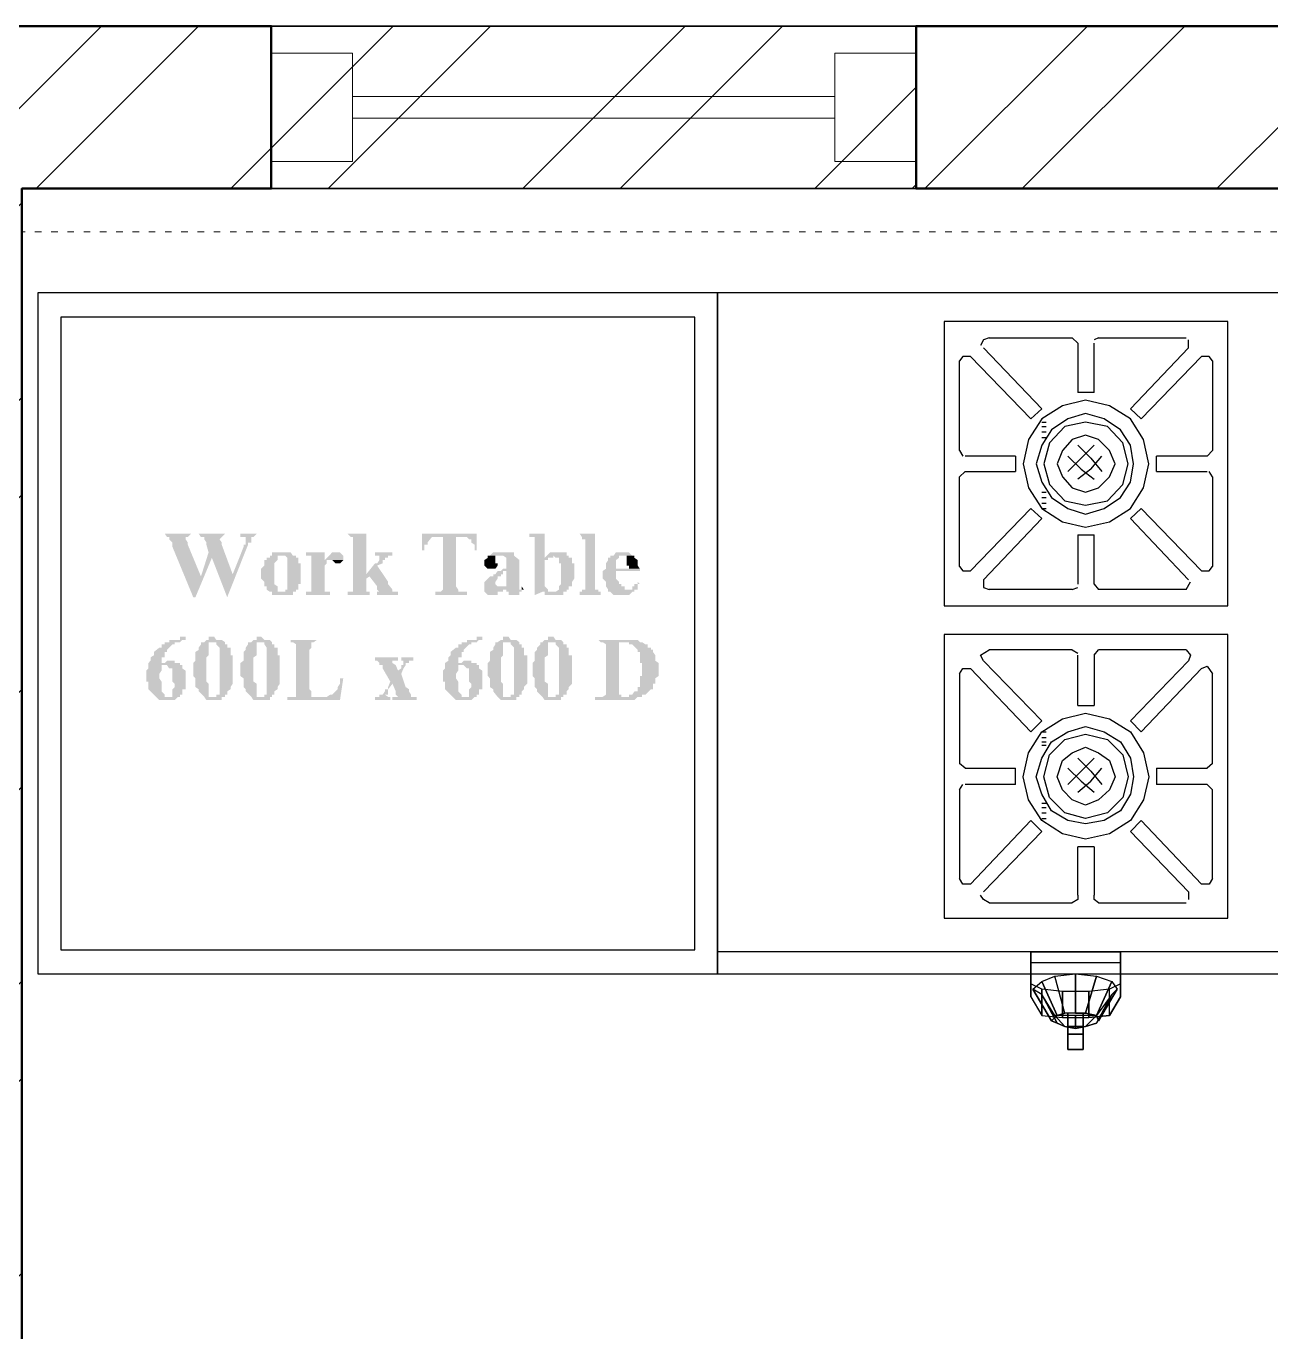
# Model space of a CAD drawing. Header units: millimetres. Extents: x 68727 to 319899, y -4876 to 265722.
# Drawn here: x 313478 to 314626, y 116035 to 117240 of the extents above; entities that cross this region are included whole.
import ezdxf

# ---------------------------------------------------------------- set-up
doc = ezdxf.new("R2010")
doc.units = ezdxf.units.MM
doc.linetypes.add('ACAD_ISO03W100', pattern=[30, 12, -18])
doc.linetypes.add('HIDDEN', pattern=[9.525, 6.35, -3.175])
doc.layers.add('glass', color=151, linetype='Continuous')
for name, color, linetype, lineweight in [('HACH', 252, 'Continuous', 13), ('LS_DR_Plan Beam', 9, 'HIDDEN', 0), ('LS_DR_Wall', 7, 'Continuous', 35), ('LS_DR_Window', 30, 'Continuous', 5)]:
    doc.layers.add(name, color=color, linetype=linetype, lineweight=lineweight)
pattern_1 = [(45, (141281.14, 34686.36), (-134.70384, 134.70384), []), (45, (141370.94, 34686.36), (-134.70384, 134.70384), [])]

# ---------------------------------------------------------------- blocks, each defined once
blk = doc.blocks.new('kitchen')
at = {"layer": 'glass', "linetype": 'Continuous', "lineweight": -3}
for points in [[(-64.083, 101.3), (-64.207, 100.965), (-64.542, 101.776), (-64.542, 101.847), (-64.595, 101.9), (-64.595, 101.935), (-64.63, 101.935), (-64.666, 101.988), (-64.242, 101.988), (-64.295, 101.935), (-64.33, 101.935), (-64.33, 101.9), (-64.295, 101.847), (-64.295, 101.811), (-64.083, 101.3)], [(-63.572, 101.335), (-63.66, 100.965), (-63.907, 101.6), (-63.96, 101.688), (-63.995, 101.811), (-63.995, 101.847), (-64.031, 101.9), (-64.031, 101.935), (-64.083, 101.935), (-64.119, 101.988), (-63.695, 101.988), (-63.784, 101.9), (-63.748, 101.847), (-63.748, 101.811), (-63.572, 101.335)], [(-63.184, 101.988), (-63.237, 101.935), (-63.272, 101.935), (-63.272, 101.847), (-63.325, 101.847), (-63.325, 101.811), (-63.66, 100.965), (-63.572, 101.335), (-63.396, 101.776), (-63.396, 101.811), (-63.36, 101.811), (-63.36, 101.935), (-63.448, 101.935), (-63.448, 101.988), (-63.184, 101.988)], [(-61.367, 101), (-61.72, 101), (-61.72, 101.053), (-61.632, 101.053), (-61.632, 101.935), (-61.667, 101.935), (-61.72, 101.988), (-61.42, 101.988), (-61.42, 101.335), (-61.367, 101.3), (-61.42, 101.265), (-61.42, 101.053), (-61.367, 101.053), (-61.367, 101)], [(-59.638, 101.988), (-59.885, 101.935), (-60.362, 101.935), (-60.432, 101.847), (-60.432, 101.811), (-60.485, 101.811), (-60.485, 101.723), (-60.52, 101.723), (-60.52, 101.988), (-59.638, 101.988)], [(-59.797, 101), (-60.309, 101), (-60.309, 101.053), (-60.221, 101.053), (-60.185, 101.088), (-60.185, 101.935), (-59.974, 101.935), (-59.974, 101.141), (-59.938, 101.088), (-59.938, 101.053), (-59.797, 101.053), (-59.797, 101)], [(-59.638, 101.723), (-59.674, 101.723), (-59.674, 101.811), (-59.727, 101.847), (-59.727, 101.9), (-59.762, 101.9), (-59.797, 101.935), (-59.885, 101.935), (-59.638, 101.988), (-59.638, 101.723)], [(-58.492, 101.053), (-58.58, 101.053), (-58.704, 101), (-58.704, 101.935), (-58.792, 101.935), (-58.792, 101.988), (-58.545, 101.988), (-58.545, 101.6), (-58.492, 101.6), (-58.492, 101.564), (-58.545, 101.564), (-58.545, 101.141), (-58.492, 101.088), (-58.492, 101.053)], [(-57.645, 101), (-57.98, 101), (-57.98, 101.053), (-57.945, 101.053), (-57.945, 101.088), (-57.892, 101.088), (-57.892, 101.9), (-57.945, 101.9), (-57.945, 101.935), (-57.98, 101.988), (-57.733, 101.988), (-57.733, 101.088), (-57.681, 101.088), (-57.681, 101.053), (-57.645, 101.053), (-57.645, 101)], [(-63.907, 101.6), (-64.172, 100.965), (-64.207, 100.965), (-64.083, 101.3), (-63.96, 101.688), (-63.907, 101.6)], [(-62.849, 101.053), (-62.972, 101.053), (-63.025, 101.088), (-63.025, 101.141), (-63.06, 101.141), (-63.06, 101.212), (-63.113, 101.265), (-63.113, 101.423), (-63.06, 101.476), (-63.06, 101.564), (-63.025, 101.564), (-63.025, 101.6), (-62.972, 101.6), (-62.972, 101.635), (-62.849, 101.635), (-62.849, 101.564), (-62.902, 101.511), (-62.902, 101.176), (-62.849, 101.141), (-62.849, 101.053)], [(-62.478, 101.176), (-62.514, 101.176), (-62.514, 101.088), (-62.549, 101.088), (-62.549, 101.053), (-62.602, 101.053), (-62.602, 101), (-62.937, 101), (-62.937, 101.053), (-62.725, 101.053), (-62.725, 101.088), (-62.69, 101.088), (-62.69, 101.6), (-62.725, 101.635), (-62.937, 101.635), (-62.937, 101.688), (-62.637, 101.688), (-62.602, 101.635), (-62.549, 101.635), (-62.549, 101.6), (-62.514, 101.6), (-62.514, 101.511), (-62.478, 101.511), (-62.478, 101.176)], [(-62.002, 101), (-62.39, 101), (-62.39, 101.053), (-62.302, 101.053), (-62.302, 101.635), (-62.39, 101.635), (-62.39, 101.688), (-62.09, 101.688), (-62.09, 101.511), (-62.055, 101.511), (-62.09, 101.476), (-62.09, 101.053), (-62.002, 101.053), (-62.002, 101)], [(-61.79, 101.564), (-62.055, 101.564), (-62.055, 101.511), (-62.09, 101.511), (-62.09, 101.564), (-61.967, 101.688), (-61.843, 101.688), (-61.79, 101.635), (-61.79, 101.564)], [(-60.908, 101), (-61.244, 101), (-61.244, 101.053), (-61.208, 101.053), (-61.244, 101.088), (-61.244, 101.141), (-61.367, 101.3), (-61.42, 101.335), (-61.279, 101.511), (-61.244, 101.511), (-61.208, 101.564), (-61.208, 101.635), (-61.279, 101.635), (-61.279, 101.688), (-60.997, 101.688), (-60.997, 101.635), (-61.067, 101.635), (-61.067, 101.6), (-61.12, 101.6), (-61.12, 101.564), (-61.155, 101.564), (-61.155, 101.511), (-61.244, 101.476), (-61.067, 101.212), (-61.067, 101.176), (-60.997, 101.088), (-60.997, 101.053), (-60.908, 101.053), (-60.908, 101)], [(-59.303, 101.476), (-59.339, 101.423), (-59.462, 101.423), (-59.515, 101.476), (-59.515, 101.564), (-59.462, 101.6), (-59.462, 101.635), (-59.339, 101.635), (-59.339, 101.511), (-59.303, 101.511), (-59.303, 101.476)], [(-58.951, 101.141), (-59.162, 101.141), (-59.162, 101.388), (-59.25, 101.388), (-59.215, 101.423), (-59.162, 101.423), (-59.162, 101.6), (-59.215, 101.635), (-59.427, 101.635), (-59.374, 101.688), (-59.039, 101.688), (-59.039, 101.635), (-58.951, 101.564), (-58.951, 101.141)], [(-58.192, 101.635), (-58.404, 101.635), (-58.404, 101.6), (-58.545, 101.6), (-58.457, 101.688), (-58.192, 101.688), (-58.192, 101.635)], [(-58.069, 101.265), (-58.104, 101.212), (-58.104, 101.141), (-58.157, 101.141), (-58.157, 101.088), (-58.192, 101.088), (-58.192, 101.053), (-58.368, 101.053), (-58.316, 101.088), (-58.316, 101.141), (-58.28, 101.176), (-58.28, 101.511), (-58.316, 101.511), (-58.316, 101.6), (-58.368, 101.6), (-58.404, 101.635), (-58.157, 101.635), (-58.157, 101.6), (-58.104, 101.6), (-58.104, 101.511), (-58.069, 101.511), (-58.069, 101.265)], [(-57.01, 101.388), (-57.398, 101.388), (-57.398, 101.265), (-57.345, 101.212), (-57.345, 101.176), (-57.31, 101.176), (-57.31, 101.141), (-57.257, 101.141), (-57.257, 101.088), (-57.522, 101.088), (-57.557, 101.141), (-57.557, 101.212), (-57.61, 101.265), (-57.61, 101.388), (-57.557, 101.423), (-57.557, 101.511), (-57.522, 101.564), (-57.522, 101.6), (-57.486, 101.6), (-57.486, 101.635), (-57.434, 101.635), (-57.398, 101.688), (-57.187, 101.688), (-57.134, 101.635), (-57.345, 101.635), (-57.345, 101.6), (-57.398, 101.564), (-57.398, 101.423), (-57.01, 101.423), (-57.01, 101.388)], [(-57.01, 101.423), (-57.187, 101.423), (-57.187, 101.476), (-57.222, 101.476), (-57.222, 101.635), (-57.098, 101.635), (-57.098, 101.6), (-57.046, 101.564), (-57.046, 101.476), (-57.01, 101.423)], [(-61.79, 101.564), (-61.843, 101.511), (-61.914, 101.511), (-61.967, 101.564), (-61.79, 101.564)], [(-58.915, 101.053), (-58.951, 101.053), (-58.951, 101), (-59.127, 101), (-59.127, 101.053), (-59.162, 101.053), (-59.162, 101.088), (-59.515, 101.088), (-59.515, 101.212), (-59.427, 101.3), (-59.374, 101.3), (-59.374, 101.335), (-59.339, 101.335), (-59.303, 101.388), (-59.215, 101.388), (-59.215, 101.335), (-59.25, 101.335), (-59.25, 101.3), (-59.303, 101.3), (-59.303, 101.265), (-59.339, 101.212), (-59.339, 101.176), (-59.303, 101.141), (-58.951, 101.141), (-58.951, 101.088), (-58.915, 101.088), (-58.915, 101.053)], [(-57.01, 101.176), (-57.046, 101.176), (-57.046, 101.088), (-57.098, 101.088), (-57.098, 101.053), (-57.134, 101.053), (-57.187, 101), (-57.434, 101), (-57.486, 101.053), (-57.522, 101.053), (-57.522, 101.088), (-57.134, 101.088), (-57.134, 101.141), (-57.098, 101.141), (-57.098, 101.176), (-57.046, 101.176), (-57.046, 101.212), (-57.01, 101.176)], [(-59.215, 101.053), (-59.303, 101.053), (-59.303, 101), (-59.462, 101), (-59.515, 101.053), (-59.515, 101.088), (-59.215, 101.088), (-59.215, 101.053)], [(-58.88, 101.088), (-58.915, 101.088), (-58.915, 101.141), (-58.88, 101.088)], [(-58.245, 101), (-58.545, 101), (-58.545, 101.053), (-58.245, 101.053), (-58.245, 101)], [(-64.33, 100.277), (-64.383, 100.277), (-64.419, 100.241), (-64.507, 100.241), (-64.507, 100.206), (-64.542, 100.206), (-64.63, 100.118), (-64.63, 100.083), (-64.666, 100.083), (-64.666, 99.995), (-64.718, 99.995), (-64.718, 99.906), (-64.419, 99.871), (-64.718, 99.871), (-64.718, 99.783), (-64.754, 99.73), (-64.754, 99.659), (-64.718, 99.606), (-64.718, 99.448), (-64.666, 99.395), (-64.666, 99.36), (-64.454, 99.36), (-64.507, 99.307), (-64.754, 99.307), (-64.93, 99.483), (-64.93, 99.606), (-64.965, 99.606), (-64.965, 99.783), (-64.93, 99.818), (-64.93, 99.906), (-64.895, 99.942), (-64.895, 99.995), (-64.842, 100.03), (-64.842, 100.083), (-64.754, 100.153), (-64.718, 100.153), (-64.718, 100.206), (-64.666, 100.206), (-64.666, 100.241), (-64.595, 100.241), (-64.595, 100.277), (-64.419, 100.277), (-64.419, 100.33), (-64.33, 100.33), (-64.33, 100.277)], [(-63.748, 100.277), (-63.872, 100.241), (-63.96, 100.241), (-63.96, 100.03), (-63.995, 99.995), (-63.995, 99.606), (-63.96, 99.571), (-63.96, 99.36), (-64.031, 99.36), (-64.119, 99.448), (-64.119, 99.483), (-64.172, 99.518), (-64.172, 99.659), (-64.207, 99.695), (-64.207, 99.906), (-64.172, 99.942), (-64.172, 100.083), (-64.119, 100.118), (-64.119, 100.153), (-64.083, 100.206), (-64.083, 100.241), (-64.031, 100.241), (-63.995, 100.277), (-63.96, 100.277), (-63.96, 100.33), (-63.872, 100.33), (-63.836, 100.277), (-63.748, 100.277)], [(-63.572, 99.571), (-63.607, 99.518), (-63.607, 99.483), (-63.66, 99.448), (-63.66, 99.395), (-63.695, 99.395), (-63.695, 99.36), (-63.748, 99.36), (-63.748, 99.307), (-63.995, 99.307), (-64.031, 99.36), (-63.836, 99.36), (-63.836, 99.395), (-63.784, 99.395), (-63.784, 100.153), (-63.836, 100.206), (-63.836, 100.241), (-63.872, 100.241), (-63.748, 100.277), (-63.695, 100.241), (-63.695, 100.206), (-63.66, 100.206), (-63.66, 100.153), (-63.607, 100.153), (-63.607, 100.03), (-63.572, 100.03), (-63.572, 99.571)], [(-62.972, 100.277), (-63.113, 100.241), (-63.184, 100.241), (-63.184, 100.03), (-63.237, 99.995), (-63.237, 99.606), (-63.184, 99.571), (-63.184, 99.36), (-63.272, 99.36), (-63.36, 99.448), (-63.36, 99.483), (-63.396, 99.518), (-63.396, 99.659), (-63.448, 99.695), (-63.448, 99.906), (-63.396, 99.942), (-63.396, 100.083), (-63.36, 100.118), (-63.36, 100.153), (-63.325, 100.206), (-63.325, 100.241), (-63.272, 100.241), (-63.237, 100.277), (-63.184, 100.277), (-63.184, 100.33), (-63.113, 100.33), (-63.06, 100.277), (-62.972, 100.277)], [(-62.813, 99.571), (-62.849, 99.518), (-62.849, 99.483), (-62.902, 99.448), (-62.902, 99.395), (-62.937, 99.395), (-62.937, 99.36), (-62.972, 99.36), (-62.972, 99.307), (-63.237, 99.307), (-63.272, 99.36), (-63.06, 99.36), (-63.06, 99.395), (-63.025, 99.395), (-63.025, 100.153), (-63.06, 100.206), (-63.06, 100.241), (-63.113, 100.241), (-62.972, 100.277), (-62.937, 100.241), (-62.937, 100.206), (-62.902, 100.206), (-62.902, 100.153), (-62.849, 100.153), (-62.849, 100.03), (-62.813, 100.03), (-62.813, 99.571)], [(-62.214, 100.277), (-62.267, 100.241), (-62.302, 100.241), (-62.302, 100.153), (-62.337, 100.118), (-62.337, 99.483), (-62.302, 99.448), (-62.302, 99.36), (-62.549, 99.36), (-62.549, 100.206), (-62.602, 100.241), (-62.637, 100.241), (-62.637, 100.277), (-62.214, 100.277)], [(-59.55, 100.277), (-59.603, 100.277), (-59.638, 100.241), (-59.727, 100.241), (-59.727, 100.206), (-59.762, 100.206), (-59.85, 100.118), (-59.85, 100.083), (-59.885, 100.083), (-59.885, 99.995), (-59.938, 99.995), (-59.938, 99.906), (-59.638, 99.871), (-59.938, 99.871), (-59.938, 99.783), (-59.974, 99.73), (-59.974, 99.659), (-59.938, 99.606), (-59.938, 99.448), (-59.885, 99.395), (-59.885, 99.36), (-59.674, 99.36), (-59.727, 99.307), (-59.974, 99.307), (-60.15, 99.483), (-60.15, 99.606), (-60.185, 99.606), (-60.185, 99.783), (-60.15, 99.818), (-60.15, 99.906), (-60.097, 99.942), (-60.097, 99.995), (-60.062, 100.03), (-60.062, 100.083), (-59.974, 100.153), (-59.938, 100.153), (-59.938, 100.206), (-59.885, 100.206), (-59.885, 100.241), (-59.797, 100.241), (-59.797, 100.277), (-59.638, 100.277), (-59.638, 100.33), (-59.55, 100.33), (-59.55, 100.277)], [(-59.003, 100.277), (-59.127, 100.241), (-59.215, 100.241), (-59.215, 100.03), (-59.25, 99.995), (-59.25, 99.606), (-59.215, 99.571), (-59.215, 99.36), (-59.303, 99.36), (-59.374, 99.448), (-59.374, 99.483), (-59.427, 99.518), (-59.427, 99.659), (-59.462, 99.695), (-59.462, 99.906), (-59.427, 99.942), (-59.427, 100.083), (-59.374, 100.118), (-59.374, 100.153), (-59.339, 100.206), (-59.339, 100.241), (-59.303, 100.241), (-59.25, 100.277), (-59.215, 100.277), (-59.215, 100.33), (-59.127, 100.33), (-59.092, 100.277), (-59.003, 100.277)], [(-58.827, 99.571), (-58.88, 99.518), (-58.88, 99.483), (-58.915, 99.448), (-58.915, 99.395), (-58.951, 99.395), (-58.951, 99.36), (-59.003, 99.36), (-59.003, 99.307), (-59.25, 99.307), (-59.303, 99.36), (-59.092, 99.36), (-59.092, 99.395), (-59.039, 99.395), (-59.039, 100.153), (-59.092, 100.206), (-59.092, 100.241), (-59.127, 100.241), (-59.003, 100.277), (-58.951, 100.241), (-58.951, 100.206), (-58.915, 100.206), (-58.915, 100.153), (-58.88, 100.153), (-58.88, 100.03), (-58.827, 100.03), (-58.827, 99.571)], [(-58.28, 100.277), (-58.404, 100.241), (-58.492, 100.241), (-58.492, 100.03), (-58.545, 99.995), (-58.545, 99.606), (-58.492, 99.571), (-58.492, 99.36), (-58.58, 99.36), (-58.668, 99.448), (-58.668, 99.483), (-58.704, 99.518), (-58.704, 99.659), (-58.739, 99.695), (-58.739, 99.906), (-58.704, 99.942), (-58.704, 100.083), (-58.668, 100.118), (-58.668, 100.153), (-58.615, 100.206), (-58.615, 100.241), (-58.58, 100.241), (-58.545, 100.277), (-58.492, 100.277), (-58.492, 100.33), (-58.404, 100.33), (-58.368, 100.277), (-58.28, 100.277)], [(-58.104, 99.571), (-58.157, 99.518), (-58.157, 99.483), (-58.192, 99.448), (-58.192, 99.395), (-58.245, 99.395), (-58.245, 99.36), (-58.28, 99.36), (-58.28, 99.307), (-58.545, 99.307), (-58.58, 99.36), (-58.368, 99.36), (-58.368, 99.395), (-58.316, 99.395), (-58.316, 100.153), (-58.368, 100.206), (-58.368, 100.241), (-58.404, 100.241), (-58.28, 100.277), (-58.245, 100.241), (-58.245, 100.206), (-58.192, 100.206), (-58.192, 100.153), (-58.157, 100.153), (-58.157, 100.03), (-58.104, 100.03), (-58.104, 99.571)], [(-57.046, 99.36), (-57.098, 99.307), (-57.733, 99.307), (-57.733, 99.36), (-57.61, 99.36), (-57.557, 99.395), (-57.557, 100.206), (-57.61, 100.241), (-57.345, 100.241), (-57.345, 99.395), (-57.31, 99.395), (-57.31, 99.36), (-57.046, 99.36)], [(-56.71, 99.695), (-56.763, 99.659), (-56.763, 99.571), (-56.799, 99.571), (-56.799, 99.483), (-56.834, 99.483), (-56.922, 99.395), (-56.975, 99.395), (-56.975, 99.36), (-57.187, 99.36), (-57.187, 99.395), (-57.134, 99.395), (-57.098, 99.448), (-57.046, 99.448), (-57.046, 99.518), (-57.01, 99.518), (-57.01, 99.695), (-56.975, 99.695), (-56.975, 99.906), (-57.01, 99.906), (-57.01, 100.083), (-57.046, 100.083), (-57.046, 100.118), (-57.134, 100.206), (-57.187, 100.206), (-57.187, 100.241), (-57.645, 100.241), (-57.681, 100.277), (-57.046, 100.277), (-57.01, 100.241), (-56.975, 100.241), (-56.922, 100.206), (-56.887, 100.206), (-56.887, 100.153), (-56.834, 100.153), (-56.834, 100.118), (-56.799, 100.118), (-56.799, 100.083), (-56.763, 100.03), (-56.763, 99.942), (-56.71, 99.906), (-56.71, 99.695)], [(-64.419, 99.871), (-64.718, 99.906), (-64.666, 99.906), (-64.63, 99.942), (-64.507, 99.942), (-64.507, 99.906), (-64.419, 99.906), (-64.419, 99.871)], [(-60.609, 99.307), (-60.997, 99.307), (-60.997, 99.36), (-60.908, 99.36), (-60.944, 99.395), (-60.944, 99.448), (-60.997, 99.571), (-61.032, 99.606), (-61.155, 99.818), (-61.155, 99.871), (-61.208, 99.871), (-61.208, 99.906), (-61.244, 99.942), (-61.279, 99.942), (-61.279, 99.995), (-60.908, 99.995), (-60.908, 99.942), (-60.997, 99.942), (-60.997, 99.906), (-60.944, 99.871), (-60.908, 99.783), (-60.856, 99.73), (-60.785, 99.518), (-60.732, 99.483), (-60.732, 99.448), (-60.697, 99.395), (-60.697, 99.36), (-60.609, 99.36), (-60.609, 99.307)], [(-60.661, 99.942), (-60.732, 99.942), (-60.732, 99.906), (-60.785, 99.906), (-60.785, 99.871), (-60.82, 99.818), (-60.856, 99.73), (-60.908, 99.783), (-60.856, 99.818), (-60.856, 99.871), (-60.82, 99.871), (-60.82, 99.942), (-60.856, 99.942), (-60.856, 99.995), (-60.661, 99.995), (-60.661, 99.942)], [(-59.638, 99.871), (-59.938, 99.906), (-59.885, 99.906), (-59.85, 99.942), (-59.727, 99.942), (-59.727, 99.906), (-59.638, 99.906), (-59.638, 99.871)], [(-64.33, 99.483), (-64.383, 99.483), (-64.383, 99.395), (-64.419, 99.395), (-64.419, 99.36), (-64.542, 99.36), (-64.542, 99.483), (-64.507, 99.518), (-64.507, 99.571), (-64.542, 99.606), (-64.542, 99.818), (-64.595, 99.818), (-64.63, 99.871), (-64.383, 99.871), (-64.383, 99.818), (-64.33, 99.783), (-64.33, 99.483)], [(-59.55, 99.483), (-59.603, 99.483), (-59.603, 99.395), (-59.638, 99.395), (-59.638, 99.36), (-59.762, 99.36), (-59.762, 99.483), (-59.727, 99.518), (-59.727, 99.571), (-59.762, 99.606), (-59.762, 99.818), (-59.797, 99.818), (-59.85, 99.871), (-59.603, 99.871), (-59.603, 99.818), (-59.55, 99.783), (-59.55, 99.483)], [(-61.79, 99.659), (-61.843, 99.307), (-62.69, 99.307), (-62.69, 99.36), (-62.055, 99.36), (-62.002, 99.395), (-61.967, 99.395), (-61.879, 99.483), (-61.879, 99.518), (-61.843, 99.571), (-61.843, 99.659), (-61.79, 99.659)], [(-60.997, 99.571), (-61.067, 99.483), (-61.067, 99.395), (-61.12, 99.395), (-61.067, 99.36), (-61.032, 99.36), (-61.032, 99.307), (-61.279, 99.307), (-61.279, 99.36), (-61.208, 99.36), (-61.208, 99.395), (-61.155, 99.395), (-61.12, 99.448), (-61.12, 99.483), (-61.067, 99.483), (-61.067, 99.518), (-61.032, 99.606), (-60.997, 99.571)]]:
    blk.add_hatch(color=256, dxfattribs=at).paths.add_polyline_path(points)
at = {"layer": 'glass', "lineweight": -3}
for p, q in [((-55.758, 105.868), (-66.712, 105.868)), ((-66.712, 105.868), (-66.712, 94.897)), ((-22.897, 105.868), (-55.758, 105.868)), ((-55.758, 105.868), (-55.758, 94.897)), ((-55.758, 94.897), (-55.758, 105.868)), ((-55.758, 94.897), (-55.758, 105.868)), ((-56.128, 105.48), (-66.341, 105.48)), ((-66.341, 105.48), (-66.341, 95.285)), ((-56.128, 95.285), (-56.128, 105.48)), ((-47.538, 105.41), (-52.107, 105.41)), ((-52.107, 105.41), (-52.107, 100.824)), ((-47.538, 100.824), (-47.538, 105.41)), ((-51.472, 105.11), (-51.525, 105.022)), ((-51.383, 105.145), (-51.472, 105.11)), ((-51.383, 105.145), (-50.043, 105.145)), ((-49.955, 105.057), (-50.043, 105.145)), ((-49.955, 105.057), (-49.955, 104.263)), ((-49.62, 105.145), (-49.69, 105.11)), ((-49.69, 104.263), (-49.69, 105.057)), ((-49.62, 105.145), (-48.208, 105.145)), ((-48.173, 104.986), (-48.173, 105.11)), ((-51.807, 104.845), (-51.86, 104.775)), ((-51.683, 104.845), (-51.807, 104.845)), ((-51.683, 104.845), (-50.713, 103.84)), ((-50.537, 103.999), (-51.472, 104.986)), ((-48.173, 104.986), (-49.108, 103.999)), ((-48.932, 103.84), (-47.961, 104.845)), ((-47.838, 104.845), (-47.961, 104.845)), ((-47.785, 104.775), (-47.838, 104.845)), ((-51.86, 103.328), (-51.86, 104.775)), ((-47.785, 104.775), (-47.785, 103.328)), ((-49.69, 104.263), (-49.955, 104.263)), ((-50.537, 103.999), (-50.713, 103.84)), ((-50.202, 104.051), (-50.537, 103.84)), ((-49.831, 104.14), (-50.202, 104.051)), ((-49.443, 104.051), (-49.831, 104.14)), ((-49.108, 103.84), (-49.443, 104.051)), ((-48.932, 103.84), (-49.108, 103.999)), ((-50.537, 103.84), (-50.748, 103.505)), ((-50.537, 103.787), (-50.466, 103.787)), ((-50.113, 103.84), (-50.378, 103.663)), ((-49.831, 103.787), (-50.166, 103.716)), ((-49.831, 103.928), (-50.113, 103.84)), ((-49.531, 103.84), (-49.831, 103.928)), ((-49.478, 103.716), (-49.831, 103.787)), ((-49.267, 103.663), (-49.531, 103.84)), ((-48.896, 103.505), (-49.108, 103.84)), ((-50.537, 103.716), (-50.466, 103.716)), ((-50.378, 103.663), (-50.537, 103.416)), ((-50.537, 103.628), (-50.466, 103.628)), ((-50.537, 103.54), (-50.466, 103.54)), ((-50.166, 103.716), (-50.413, 103.452)), ((-49.831, 103.575), (-50.043, 103.505)), ((-49.62, 103.505), (-49.831, 103.575)), ((-49.231, 103.452), (-49.478, 103.716)), ((-49.108, 103.416), (-49.267, 103.663)), ((-51.86, 103.328), (-51.807, 103.24)), ((-50.748, 103.505), (-50.837, 103.117)), ((-50.537, 103.416), (-50.625, 103.117)), ((-50.413, 103.452), (-50.501, 103.117)), ((-50.202, 103.328), (-50.29, 103.117)), ((-50.043, 103.505), (-50.202, 103.328)), ((-49.955, 103.416), (-49.743, 103.205)), ((-49.902, 103.205), (-49.69, 103.416)), ((-49.443, 103.328), (-49.62, 103.505)), ((-49.355, 103.117), (-49.443, 103.328)), ((-49.143, 103.117), (-49.231, 103.452)), ((-49.055, 103.117), (-49.108, 103.416)), ((-48.808, 103.117), (-48.896, 103.505)), ((-47.873, 103.24), (-47.785, 103.328)), ((-50.96, 103.24), (-51.771, 103.24)), ((-50.96, 103.24), (-50.96, 102.993)), ((-50.837, 103.117), (-50.748, 102.729)), ((-50.625, 103.117), (-50.537, 102.817)), ((-50.501, 103.117), (-50.413, 102.781)), ((-50.29, 103.117), (-50.202, 102.905)), ((-49.902, 103.028), (-50.113, 103.24)), ((-49.902, 103.205), (-50.113, 102.993)), ((-49.743, 103.028), (-49.567, 103.24)), ((-49.743, 103.205), (-49.567, 102.993)), ((-49.443, 102.905), (-49.355, 103.117)), ((-49.355, 103.117), (-49.355, 103.117)), ((-49.231, 102.781), (-49.143, 103.117)), ((-49.143, 103.117), (-49.143, 103.117)), ((-49.108, 102.817), (-49.055, 103.117)), ((-49.055, 103.117), (-49.055, 103.117)), ((-48.896, 102.729), (-48.808, 103.117)), ((-48.808, 103.117), (-48.808, 103.117)), ((-48.685, 102.993), (-48.685, 103.24)), ((-47.873, 103.24), (-48.685, 103.24)), ((-51.771, 102.993), (-51.86, 102.905)), ((-51.86, 101.459), (-51.86, 102.905)), ((-51.771, 102.993), (-50.96, 102.993)), ((-50.202, 102.905), (-50.043, 102.729)), ((-49.743, 103.028), (-49.955, 102.87)), ((-49.902, 103.028), (-49.69, 102.87)), ((-49.62, 102.729), (-49.443, 102.905)), ((-48.685, 102.993), (-47.873, 102.993)), ((-47.785, 102.905), (-47.838, 102.993)), ((-47.785, 102.905), (-47.785, 101.459)), ((-50.748, 102.729), (-50.537, 102.393)), ((-50.537, 102.817), (-50.378, 102.57)), ((-50.413, 102.781), (-50.166, 102.517)), ((-50.043, 102.729), (-49.831, 102.658)), ((-49.831, 102.658), (-49.62, 102.729)), ((-49.478, 102.517), (-49.231, 102.781)), ((-49.267, 102.57), (-49.108, 102.817)), ((-49.108, 102.393), (-48.896, 102.729)), ((-50.537, 102.658), (-50.466, 102.658)), ((-50.537, 102.57), (-50.466, 102.57)), ((-50.537, 102.482), (-50.466, 102.482)), ((-50.378, 102.57), (-50.113, 102.393)), ((-50.166, 102.517), (-49.831, 102.446)), ((-49.831, 102.446), (-49.478, 102.517)), ((-49.531, 102.393), (-49.267, 102.57)), ((-50.713, 102.393), (-51.683, 101.388)), ((-50.713, 102.393), (-50.537, 102.235)), ((-50.537, 102.393), (-50.202, 102.182)), ((-50.537, 102.393), (-50.466, 102.393)), ((-50.113, 102.393), (-49.831, 102.305)), ((-49.831, 102.305), (-49.531, 102.393)), ((-49.443, 102.182), (-49.108, 102.393)), ((-49.108, 102.235), (-48.932, 102.393)), ((-47.961, 101.388), (-48.932, 102.393)), ((-51.472, 101.247), (-50.537, 102.235)), ((-50.202, 102.182), (-49.831, 102.094)), ((-49.831, 102.094), (-49.443, 102.182)), ((-49.108, 102.235), (-48.173, 101.247)), ((-49.955, 101.97), (-49.69, 101.97)), ((-49.955, 101.97), (-49.955, 101.176)), ((-49.69, 101.176), (-49.69, 101.97)), ((-51.86, 101.459), (-51.807, 101.388)), ((-47.838, 101.388), (-47.785, 101.459)), ((-51.807, 101.388), (-51.683, 101.388)), ((-51.472, 101.247), (-51.472, 101.123)), ((-48.208, 101.088), (-48.138, 101.212)), ((-47.961, 101.388), (-47.838, 101.388)), ((-51.472, 101.123), (-51.383, 101.088)), ((-50.043, 101.088), (-51.383, 101.088)), ((-50.043, 101.088), (-49.955, 101.123)), ((-49.69, 101.176), (-49.62, 101.088)), ((-48.208, 101.088), (-49.62, 101.088)), ((-52.107, 100.824), (-47.538, 100.824)), ((-47.538, 100.365), (-52.107, 100.365)), ((-52.107, 100.365), (-52.107, 95.796)), ((-47.538, 95.796), (-47.538, 100.365)), ((-51.525, 100.03), (-51.383, 100.118)), ((-51.472, 99.942), (-51.525, 100.03)), ((-51.472, 99.942), (-50.537, 98.971)), ((-50.043, 100.118), (-51.383, 100.118)), ((-50.043, 100.118), (-49.955, 100.065)), ((-49.955, 99.218), (-49.955, 100.03)), ((-49.69, 100.03), (-49.62, 100.118)), ((-49.69, 100.03), (-49.69, 99.218)), ((-48.208, 100.118), (-49.62, 100.118)), ((-49.108, 98.971), (-48.173, 99.942)), ((-48.208, 100.118), (-48.138, 100.03)), ((-48.138, 100.03), (-48.173, 99.942)), ((-51.86, 99.73), (-51.807, 99.818)), ((-51.86, 99.73), (-51.86, 98.284)), ((-51.807, 99.818), (-51.683, 99.818)), ((-50.713, 98.795), (-51.683, 99.818)), ((-47.961, 99.818), (-48.932, 98.795)), ((-47.961, 99.818), (-47.873, 99.853)), ((-47.873, 99.853), (-47.785, 99.73)), ((-47.785, 98.284), (-47.785, 99.73)), ((-49.955, 99.218), (-49.69, 99.218)), ((-50.713, 98.795), (-50.537, 98.971)), ((-50.537, 98.795), (-50.202, 99.007)), ((-50.202, 99.007), (-49.831, 99.095)), ((-49.831, 99.095), (-49.443, 99.007)), ((-49.443, 99.007), (-49.108, 98.795)), ((-49.108, 98.971), (-48.932, 98.795)), ((-50.748, 98.46), (-50.537, 98.795)), ((-50.537, 98.795), (-50.466, 98.795)), ((-50.537, 98.707), (-50.466, 98.707)), ((-50.378, 98.636), (-50.113, 98.795)), ((-50.166, 98.672), (-49.831, 98.76)), ((-50.113, 98.795), (-49.831, 98.883)), ((-49.831, 98.883), (-49.531, 98.795)), ((-49.831, 98.76), (-49.478, 98.672)), ((-49.531, 98.795), (-49.267, 98.636)), ((-49.108, 98.795), (-48.896, 98.46)), ((-50.537, 98.372), (-50.378, 98.636)), ((-50.537, 98.636), (-50.466, 98.636)), ((-50.537, 98.583), (-50.466, 98.583)), ((-50.413, 98.425), (-50.166, 98.672)), ((-50.043, 98.46), (-49.831, 98.548)), ((-49.831, 98.548), (-49.62, 98.46)), ((-49.478, 98.672), (-49.231, 98.425)), ((-49.267, 98.636), (-49.108, 98.372)), ((-51.771, 98.213), (-51.86, 98.284)), ((-50.837, 98.072), (-50.748, 98.46)), ((-50.625, 98.072), (-50.537, 98.372)), ((-50.501, 98.072), (-50.413, 98.425)), ((-50.29, 98.072), (-50.202, 98.336)), ((-50.202, 98.336), (-50.043, 98.46)), ((-49.743, 98.16), (-49.955, 98.372)), ((-49.902, 98.16), (-49.69, 98.372)), ((-49.62, 98.46), (-49.443, 98.336)), ((-49.443, 98.336), (-49.355, 98.072)), ((-49.231, 98.425), (-49.143, 98.072)), ((-49.108, 98.372), (-49.055, 98.072)), ((-48.896, 98.46), (-48.808, 98.072)), ((-47.785, 98.284), (-47.873, 98.213)), ((-51.771, 98.213), (-50.96, 98.213)), ((-50.96, 97.948), (-50.96, 98.213)), ((-50.748, 97.701), (-50.837, 98.072)), ((-50.537, 97.79), (-50.625, 98.072)), ((-50.413, 97.737), (-50.501, 98.072)), ((-50.202, 97.86), (-50.29, 98.072)), ((-49.902, 98.001), (-50.113, 98.213)), ((-49.902, 98.16), (-50.113, 97.948)), ((-49.743, 98.001), (-49.567, 98.213)), ((-49.743, 98.16), (-49.567, 97.948)), ((-49.355, 98.072), (-49.443, 97.86)), ((-49.355, 98.072), (-49.355, 98.072)), ((-49.143, 98.072), (-49.231, 97.737)), ((-49.143, 98.072), (-49.143, 98.072)), ((-49.055, 98.072), (-49.108, 97.79)), ((-49.055, 98.072), (-49.055, 98.072)), ((-48.808, 98.072), (-48.896, 97.701)), ((-48.808, 98.072), (-48.808, 98.072)), ((-48.685, 98.213), (-48.685, 97.948)), ((-48.685, 98.213), (-47.873, 98.213)), ((-51.86, 97.86), (-51.807, 97.948)), ((-51.86, 97.86), (-51.86, 96.431)), ((-50.96, 97.948), (-51.771, 97.948)), ((-50.043, 97.701), (-50.202, 97.86)), ((-49.955, 97.825), (-49.743, 98.001)), ((-49.902, 98.001), (-49.69, 97.825)), ((-49.443, 97.86), (-49.62, 97.701)), ((-47.873, 97.948), (-48.685, 97.948)), ((-47.873, 97.948), (-47.785, 97.86)), ((-47.785, 96.431), (-47.785, 97.86)), ((-50.537, 97.366), (-50.748, 97.701)), ((-50.378, 97.525), (-50.537, 97.79)), ((-50.537, 97.649), (-50.466, 97.649)), ((-50.166, 97.49), (-50.413, 97.737)), ((-49.831, 97.613), (-50.043, 97.701)), ((-49.62, 97.701), (-49.831, 97.613)), ((-49.231, 97.737), (-49.478, 97.49)), ((-49.108, 97.79), (-49.267, 97.525)), ((-48.896, 97.701), (-49.108, 97.366)), ((-50.537, 97.578), (-50.466, 97.578)), ((-50.537, 97.49), (-50.466, 97.49)), ((-50.113, 97.366), (-50.378, 97.525)), ((-49.831, 97.402), (-50.166, 97.49)), ((-49.478, 97.49), (-49.831, 97.402)), ((-49.267, 97.525), (-49.531, 97.366)), ((-51.683, 96.343), (-50.713, 97.366)), ((-50.537, 97.19), (-50.713, 97.366)), ((-50.537, 97.402), (-50.466, 97.402)), ((-50.202, 97.155), (-50.537, 97.366)), ((-49.831, 97.313), (-50.113, 97.366)), ((-49.531, 97.366), (-49.831, 97.313)), ((-49.108, 97.366), (-49.443, 97.155)), ((-48.932, 97.366), (-49.108, 97.19)), ((-48.932, 97.366), (-47.961, 96.343)), ((-50.537, 97.19), (-51.472, 96.22)), ((-49.831, 97.066), (-50.202, 97.155)), ((-49.443, 97.155), (-49.831, 97.066)), ((-48.173, 96.22), (-49.108, 97.19)), ((-49.69, 96.943), (-49.955, 96.943)), ((-49.955, 96.167), (-49.955, 96.943)), ((-49.69, 96.943), (-49.69, 96.167)), ((-51.807, 96.343), (-51.86, 96.431)), ((-47.785, 96.431), (-47.838, 96.343)), ((-51.683, 96.343), (-51.807, 96.343)), ((-51.472, 96.096), (-51.525, 96.167)), ((-49.955, 96.167), (-49.955, 96.096)), ((-49.69, 96.096), (-49.69, 96.167)), ((-48.173, 96.22), (-48.173, 96.096)), ((-47.838, 96.343), (-47.961, 96.343)), ((-51.383, 96.043), (-51.472, 96.096)), ((-51.383, 96.043), (-50.043, 96.043)), ((-49.955, 96.096), (-50.043, 96.043)), ((-49.62, 96.043), (-49.69, 96.096)), ((-49.62, 96.043), (-48.208, 96.043)), ((-52.107, 95.796), (-47.538, 95.796)), ((-66.341, 95.285), (-56.128, 95.285)), ((-22.897, 95.25), (-55.758, 95.25)), ((-50.713, 95.073), (-50.713, 95.25)), ((-50.713, 95.25), (-49.267, 95.25)), ((-50.713, 94.738), (-50.713, 95.25)), ((-50.713, 95.25), (-50.713, 95.073)), ((-49.267, 95.25), (-49.267, 95.073)), ((-49.267, 95.073), (-49.267, 95.25)), ((-49.267, 95.25), (-49.267, 94.738)), ((-66.712, 94.897), (-55.758, 94.897)), ((-55.758, 94.897), (-22.897, 94.897)), ((-49.267, 95.073), (-50.713, 95.073)), ((-49.267, 95.073), (-50.713, 95.073)), ((-50.713, 95.073), (-50.713, 94.526)), ((-50.713, 95.073), (-50.713, 94.526)), ((-50.325, 94.862), (-49.99, 94.897)), ((-50.325, 94.862), (-49.99, 94.897)), ((-49.99, 94.262), (-49.99, 94.897)), ((-49.99, 94.897), (-49.655, 94.862)), ((-49.99, 94.262), (-49.99, 94.897)), ((-49.99, 94.897), (-49.655, 94.862)), ((-49.99, 94.897), (-49.99, 94.262)), ((-49.99, 94.897), (-49.99, 94.262)), ((-49.267, 95.073), (-49.267, 94.526)), ((-49.267, 94.526), (-49.267, 95.073)), ((-50.713, 94.526), (-50.713, 94.738)), ((-50.537, 94.65), (-50.713, 94.738)), ((-50.713, 94.738), (-50.713, 94.526)), ((-50.678, 94.65), (-50.537, 94.773)), ((-50.678, 94.65), (-50.537, 94.773)), ((-50.537, 94.773), (-50.325, 94.862)), ((-50.537, 94.773), (-50.325, 94.862)), ((-50.537, 94.773), (-50.29, 94.227)), ((-50.29, 94.227), (-50.537, 94.773)), ((-50.29, 94.227), (-50.537, 94.773)), ((-50.29, 94.227), (-50.537, 94.773)), ((-50.166, 94.262), (-50.325, 94.862)), ((-50.166, 94.262), (-50.325, 94.862)), ((-50.166, 94.262), (-50.325, 94.862)), ((-50.166, 94.262), (-50.325, 94.862)), ((-49.655, 94.862), (-49.831, 94.262)), ((-49.831, 94.262), (-49.655, 94.862)), ((-49.831, 94.262), (-49.655, 94.862)), ((-49.831, 94.262), (-49.655, 94.862)), ((-49.655, 94.862), (-49.408, 94.773)), ((-49.655, 94.862), (-49.408, 94.773)), ((-49.655, 94.227), (-49.408, 94.773)), ((-49.655, 94.227), (-49.408, 94.773)), ((-49.408, 94.773), (-49.655, 94.227)), ((-49.655, 94.227), (-49.408, 94.773)), ((-49.267, 94.738), (-49.443, 94.65)), ((-49.408, 94.773), (-49.32, 94.65)), ((-49.408, 94.773), (-49.32, 94.65)), ((-49.267, 94.738), (-49.267, 94.526)), ((-49.267, 94.526), (-49.267, 94.738)), ((-50.713, 94.526), (-50.537, 94.227)), ((-50.713, 94.526), (-50.537, 94.227)), ((-50.678, 94.65), (-50.378, 94.138)), ((-50.537, 94.562), (-50.678, 94.65)), ((-50.378, 94.138), (-50.678, 94.65)), ((-50.537, 94.562), (-50.678, 94.65)), ((-50.378, 94.138), (-50.678, 94.65)), ((-50.378, 94.138), (-50.678, 94.65)), ((-50.537, 94.227), (-50.537, 94.65)), ((-50.202, 94.615), (-50.537, 94.65)), ((-50.537, 94.65), (-50.537, 94.227)), ((-50.537, 94.562), (-50.29, 94.103)), ((-50.325, 94.227), (-50.537, 94.562)), ((-50.29, 94.103), (-50.537, 94.562)), ((-50.325, 94.227), (-50.537, 94.562)), ((-50.29, 94.103), (-50.537, 94.562)), ((-50.29, 94.103), (-50.537, 94.562)), ((-49.778, 94.615), (-50.202, 94.615)), ((-50.202, 94.615), (-50.202, 94.191)), ((-50.202, 94.191), (-50.202, 94.615)), ((-49.443, 94.65), (-49.778, 94.615)), ((-49.778, 94.191), (-49.778, 94.615)), ((-49.778, 94.615), (-49.778, 94.191)), ((-49.655, 94.103), (-49.408, 94.562)), ((-49.408, 94.562), (-49.655, 94.227)), ((-49.655, 94.103), (-49.408, 94.562)), ((-49.408, 94.562), (-49.655, 94.227)), ((-49.655, 94.103), (-49.408, 94.562)), ((-49.408, 94.562), (-49.655, 94.227)), ((-49.655, 94.103), (-49.408, 94.562)), ((-49.408, 94.562), (-49.655, 94.227)), ((-49.408, 94.562), (-49.655, 94.103)), ((-49.32, 94.65), (-49.62, 94.138)), ((-49.62, 94.138), (-49.32, 94.65)), ((-49.62, 94.138), (-49.32, 94.65)), ((-49.62, 94.138), (-49.32, 94.65)), ((-49.62, 94.138), (-49.408, 94.562)), ((-49.443, 94.227), (-49.443, 94.65)), ((-49.443, 94.227), (-49.443, 94.65)), ((-49.267, 94.526), (-49.443, 94.227)), ((-49.443, 94.227), (-49.267, 94.526)), ((-49.32, 94.65), (-49.408, 94.562)), ((-49.32, 94.65), (-49.408, 94.562)), ((-50.166, 94.262), (-50.29, 94.227)), ((-50.166, 94.262), (-50.29, 94.227)), ((-50.29, 94.227), (-50.166, 94.262)), ((-50.166, 94.262), (-50.29, 94.227)), ((-49.99, 94.262), (-50.166, 94.262)), ((-49.99, 94.262), (-50.166, 94.262)), ((-49.99, 94.262), (-50.166, 94.262)), ((-49.99, 94.262), (-50.166, 94.262)), ((-50.113, 93.927), (-50.113, 94.262)), ((-50.113, 94.262), (-50.113, 94.05)), ((-50.113, 93.927), (-50.113, 94.262)), ((-50.113, 94.262), (-50.113, 94.05)), ((-49.866, 94.262), (-50.113, 94.262)), ((-50.113, 94.262), (-50.113, 93.927)), ((-49.866, 94.262), (-50.113, 94.262)), ((-50.113, 94.262), (-50.113, 93.927)), ((-50.113, 93.927), (-50.113, 94.262)), ((-50.113, 93.927), (-50.113, 94.262)), ((-50.113, 93.927), (-50.113, 94.262)), ((-50.113, 93.927), (-50.113, 94.262)), ((-49.831, 94.262), (-49.99, 94.262)), ((-49.831, 94.262), (-49.99, 94.262)), ((-49.99, 94.262), (-49.831, 94.262)), ((-49.831, 94.262), (-49.99, 94.262)), ((-49.866, 94.262), (-49.866, 93.68)), ((-49.866, 94.262), (-49.866, 93.68)), ((-49.866, 94.262), (-49.866, 93.68)), ((-49.866, 94.05), (-49.866, 94.262)), ((-49.866, 94.262), (-49.866, 94.05)), ((-49.866, 94.05), (-49.866, 94.262)), ((-49.866, 94.262), (-49.866, 94.262)), ((-49.866, 94.262), (-49.866, 94.05)), ((-49.866, 94.05), (-49.866, 94.262)), ((-49.866, 94.262), (-49.866, 94.262)), ((-49.866, 94.262), (-49.866, 94.05)), ((-49.866, 94.05), (-49.866, 94.262)), ((-49.866, 94.262), (-49.866, 94.262)), ((-49.866, 94.262), (-49.866, 94.05)), ((-49.866, 94.05), (-49.866, 94.262)), ((-49.866, 94.262), (-49.866, 94.262)), ((-49.866, 94.262), (-49.866, 93.927)), ((-49.866, 93.927), (-49.866, 94.262)), ((-49.655, 94.227), (-49.831, 94.262)), ((-49.831, 94.262), (-49.655, 94.227)), ((-49.831, 94.262), (-49.655, 94.227)), ((-49.655, 94.227), (-49.831, 94.262)), ((-50.537, 94.227), (-50.202, 94.191)), ((-50.537, 94.227), (-50.202, 94.191)), ((-50.378, 94.138), (-50.29, 94.227)), ((-50.29, 94.227), (-50.378, 94.138)), ((-50.29, 94.227), (-50.378, 94.138)), ((-50.29, 94.227), (-50.378, 94.138)), ((-50.29, 94.103), (-50.378, 94.138)), ((-50.378, 94.138), (-50.29, 94.103)), ((-50.378, 94.138), (-50.29, 94.103)), ((-50.29, 94.103), (-50.378, 94.138)), ((-50.325, 94.227), (-50.166, 94.05)), ((-49.99, 94.227), (-50.325, 94.227)), ((-50.166, 94.05), (-50.325, 94.227)), ((-49.99, 94.227), (-50.325, 94.227)), ((-50.166, 94.05), (-50.325, 94.227)), ((-50.166, 94.05), (-50.325, 94.227)), ((-50.166, 94.05), (-50.29, 94.103)), ((-50.29, 94.103), (-50.166, 94.05)), ((-50.29, 94.103), (-50.166, 94.05)), ((-50.166, 94.05), (-50.29, 94.103)), ((-50.202, 94.191), (-49.778, 94.191)), ((-50.202, 94.191), (-49.778, 94.191)), ((-49.99, 94.015), (-50.166, 94.05)), ((-50.166, 94.05), (-49.99, 94.015)), ((-50.166, 94.05), (-49.99, 94.015)), ((-49.99, 94.015), (-50.166, 94.05)), ((-50.113, 93.68), (-50.113, 94.05)), ((-49.866, 94.05), (-50.113, 94.05)), ((-50.113, 94.05), (-50.113, 93.68)), ((-50.113, 94.05), (-49.866, 94.05)), ((-50.113, 94.05), (-50.113, 93.68)), ((-50.113, 94.05), (-50.113, 93.68)), ((-50.113, 94.05), (-49.866, 94.05)), ((-49.866, 94.05), (-50.113, 94.05)), ((-50.113, 94.05), (-50.113, 94.05)), ((-49.866, 94.05), (-50.113, 94.05)), ((-49.866, 94.05), (-50.113, 94.05)), ((-49.866, 94.05), (-50.113, 94.05)), ((-49.866, 94.05), (-50.113, 94.05)), ((-49.866, 94.05), (-50.113, 94.05)), ((-49.866, 94.05), (-50.113, 94.05)), ((-49.99, 94.227), (-49.99, 94.015)), ((-49.655, 94.227), (-49.99, 94.227)), ((-49.99, 94.015), (-49.99, 94.227)), ((-49.655, 94.227), (-49.99, 94.227)), ((-49.99, 94.015), (-49.99, 94.227)), ((-49.655, 94.227), (-49.99, 94.227)), ((-49.99, 94.015), (-49.99, 94.227)), ((-49.655, 94.227), (-49.99, 94.227)), ((-49.99, 94.015), (-49.99, 94.227)), ((-49.99, 94.015), (-49.99, 94.227)), ((-49.831, 94.05), (-49.99, 94.015)), ((-49.831, 94.05), (-49.99, 94.015)), ((-49.831, 94.05), (-49.99, 94.015)), ((-49.99, 94.015), (-49.831, 94.05)), ((-49.99, 94.015), (-49.831, 94.05)), ((-49.99, 94.015), (-49.831, 94.05)), ((-49.866, 94.05), (-49.866, 93.68)), ((-49.866, 94.05), (-49.866, 93.68)), ((-49.866, 93.68), (-49.866, 94.05)), ((-49.831, 94.05), (-49.655, 94.227)), ((-49.831, 94.05), (-49.655, 94.227)), ((-49.831, 94.05), (-49.655, 94.227)), ((-49.831, 94.05), (-49.655, 94.227)), ((-49.655, 94.227), (-49.831, 94.05)), ((-49.831, 94.05), (-49.655, 94.227)), ((-49.831, 94.05), (-49.655, 94.227)), ((-49.831, 94.05), (-49.655, 94.227)), ((-49.655, 94.103), (-49.831, 94.05)), ((-49.655, 94.103), (-49.831, 94.05)), ((-49.655, 94.103), (-49.831, 94.05)), ((-49.831, 94.05), (-49.655, 94.103)), ((-49.831, 94.05), (-49.655, 94.103)), ((-49.831, 94.05), (-49.655, 94.103)), ((-49.443, 94.227), (-49.778, 94.191)), ((-49.778, 94.191), (-49.443, 94.227)), ((-49.62, 94.138), (-49.655, 94.227)), ((-49.62, 94.138), (-49.655, 94.227)), ((-49.655, 94.227), (-49.62, 94.138)), ((-49.62, 94.138), (-49.655, 94.227)), ((-50.113, 93.927), (-50.113, 93.68)), ((-50.113, 93.68), (-50.113, 93.927)), ((-50.113, 93.927), (-50.113, 93.927)), ((-49.866, 93.927), (-50.113, 93.927)), ((-50.113, 93.927), (-50.113, 93.68)), ((-49.866, 93.927), (-50.113, 93.927)), ((-50.113, 93.927), (-50.113, 93.68)), ((-50.113, 93.68), (-50.113, 93.927)), ((-50.113, 93.68), (-50.113, 93.927)), ((-49.866, 93.927), (-50.113, 93.927)), ((-50.113, 93.927), (-50.113, 93.68)), ((-49.866, 93.927), (-50.113, 93.927)), ((-50.113, 93.927), (-50.113, 93.68)), ((-50.113, 93.927), (-50.113, 93.68)), ((-50.113, 93.68), (-50.113, 93.927)), ((-50.113, 93.927), (-50.113, 93.927)), ((-50.113, 93.927), (-49.866, 93.927)), ((-49.866, 93.927), (-50.113, 93.927)), ((-49.866, 93.927), (-49.866, 93.68)), ((-49.866, 93.68), (-49.866, 93.927)), ((-49.866, 93.927), (-49.866, 93.68)), ((-49.866, 93.68), (-49.866, 93.927)), ((-49.866, 93.68), (-50.113, 93.68)), ((-49.866, 93.68), (-50.113, 93.68)), ((-50.113, 93.68), (-49.866, 93.68)), ((-49.866, 93.68), (-50.113, 93.68)), ((-50.113, 93.68), (-49.866, 93.68)), ((-49.866, 93.68), (-50.113, 93.68))]:
    blk.add_line(p, q, dxfattribs=at)

msp = doc.modelspace()

# ---------------------------------------------------------------- hatches: boundary and pattern name
at = {"layer": 'HACH'}
h = msp.add_hatch(dxfattribs=at)
h.set_pattern_fill('ANSI32', color=256, scale=20)
h.set_pattern_definition(pattern_1)
h.paths.add_polyline_path([(313473.9, 117089.6), (313703.9, 117089.6), (313703.9, 117239.6), (313283.9, 117239.6), (313283.9, 114407.6), (313451.9, 114407.6), (313473.9, 114407.6)])
h = msp.add_hatch(dxfattribs=at)
h.set_pattern_fill('ANSI32', color=5, scale=20)
h.set_pattern_definition(pattern_1)
h.paths.add_polyline_path([(313703.9, 117239.6), (314298.9, 117239.6), (314298.9, 117089.6), (313703.9, 117089.6)])
h.paths.add_polyline_path([(314743.9, 117239.6), (315340.9, 117239.6), (315340.9, 117089.6), (314743.9, 117089.6)])
h.paths.add_polyline_path([(316282.9, 117239.6), (316862.9, 117239.6), (316862.9, 117089.6), (316282.9, 117089.6)])
h = msp.add_hatch(dxfattribs=at)
h.set_pattern_fill('ANSI32', color=256, scale=20)
h.set_pattern_definition([(45, (-526060.14, -97174.19), (-134.70384, 134.70384), []), (45, (-525970.34, -97174.19), (-134.70384, 134.70384), [])])
h.paths.add_polyline_path([(314743.9, 117239.6), (314298.9, 117239.6), (314298.9, 117089.6), (314483.9, 117089.6), (314743.9, 117089.6)])

# ---------------------------------------------------------------- linework, layer by layer
at = {"color": 5}
msp.add_lwpolyline([(313703.9, 117239.6), (314298.9, 117239.6), (314298.9, 117089.6), (313703.9, 117089.6)], close=True, dxfattribs=at)
at = {"layer": 'LS_DR_Plan Beam', "linetype": 'ACAD_ISO03W100', "ltscale": 0.5}
msp.add_line((317331.9, 117049.6), (313473.9, 117049.6), dxfattribs=at)
at = {"layer": 'LS_DR_Wall', "color": 8, "ltscale": 0.25}
for p, q in [((313703.9, 117239.6), (314298.9, 117239.6)), ((313703.9, 117089.6), (314298.9, 117089.6))]:
    msp.add_line(p, q, dxfattribs=at)
at = {"layer": 'LS_DR_Wall', "lineweight": 50, "ltscale": 0.25}
msp.add_lwpolyline([(313451.9, 114407.6), (313473.9, 114407.6), (313473.9, 117089.6), (313703.9, 117089.6), (313703.9, 117239.6), (313283.9, 117239.6), (313283.9, 114407.6), (308639.9, 114407.6), (308639.9, 114057.6), (309249.9, 114057.6), (309249.9, 114217.6), (312841.9, 114217.6), (312841.9, 114057.6), (313451.9, 114057.6), (313451.9, 114217.6), (313451.9, 114217.6)], close=True, dxfattribs=at)
msp.add_lwpolyline([(314483.9, 117089.6), (314743.9, 117089.6), (314743.9, 117239.6), (314298.9, 117239.6), (314298.9, 117089.6), (314483.9, 117089.6)], dxfattribs=at)
at = {"layer": 'LS_DR_Window', "ltscale": 0.25}
for points in [[(313703.9, 117214.6), (313703.9, 117114.6), (313778.9, 117114.6), (313778.9, 117214.6)], [(314298.9, 117214.6), (314298.9, 117114.6), (314223.9, 117114.6), (314223.9, 117214.6)]]:
    msp.add_lwpolyline(points, close=True, dxfattribs=at)
for points in [[(313778.9, 117174.6), (314223.9, 117174.6)], [(314223.9, 117154.6), (313778.9, 117154.6)]]:
    msp.add_lwpolyline(points, dxfattribs=at)

# ---------------------------------------------------------------- block references
at = {"xscale": 57.26691736061191, "yscale": 57.26691736061191, "zscale": 57.26691736061191}
msp.add_blockref('kitchen', (317308.9, 110930.6), dxfattribs=at)

doc.saveas('drawing.dxf')
